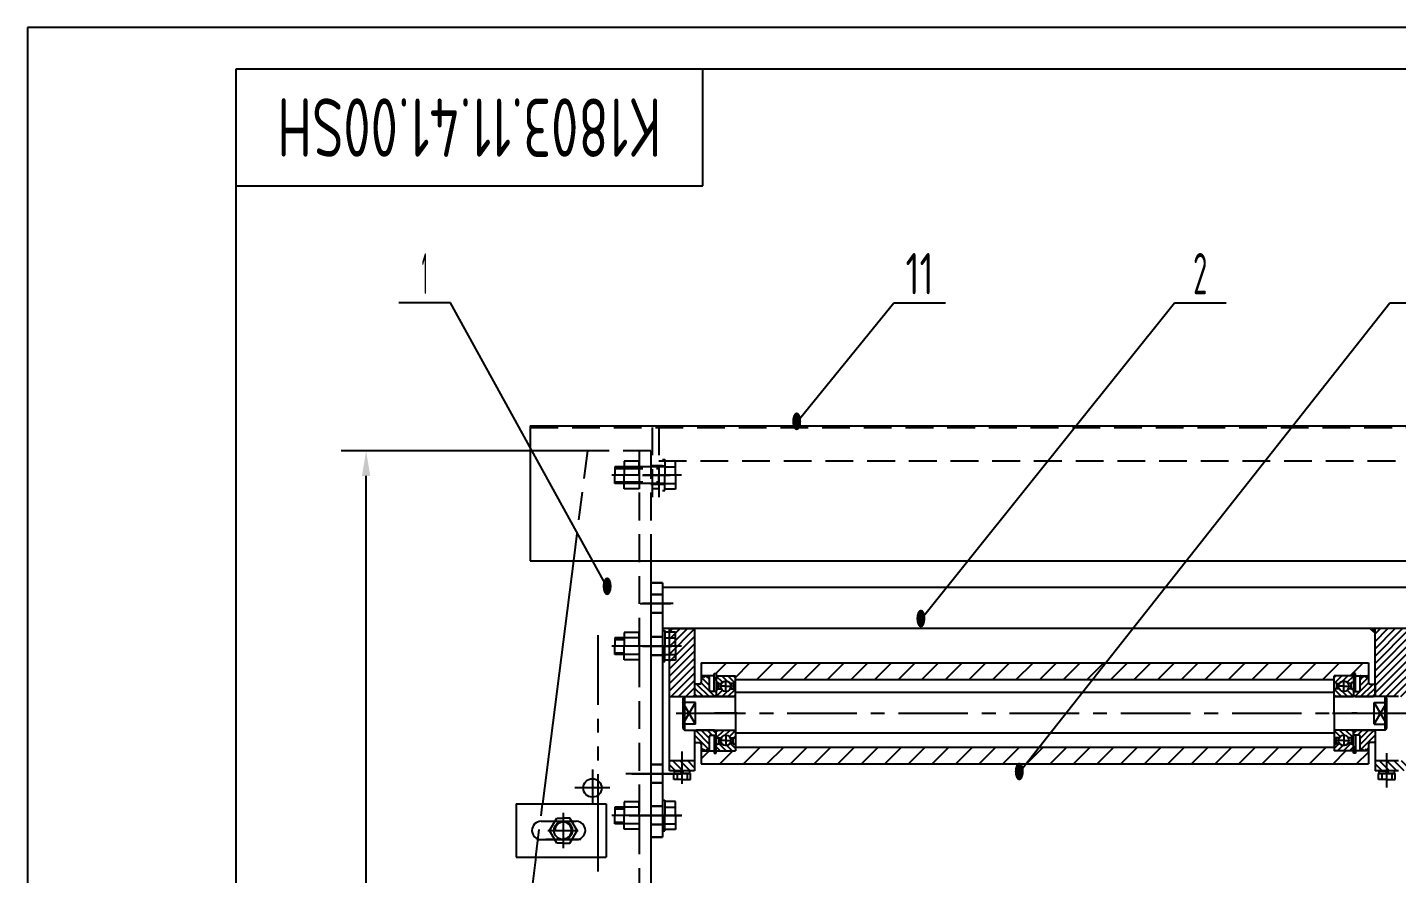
# Model space of a CAD drawing. Extents: x 0 to 4200, y -116 to 2970.
# Drawn here: x 0 to 1642, y 1956 to 2970 of the extents above; entities that cross this region are included whole.
import ezdxf
from ezdxf.enums import TextEntityAlignment as Align

# ---------------------------------------------------------------- set-up
doc = ezdxf.new("R2010")
doc.units = 0
doc.header["$LTSCALE"] = 100
doc.header["$MEASUREMENT"] = 0
for name, pattern in [('F', [0.75, 0.5, -0.25]), ('G', [2, 1.25, -0.25, 0.25, -0.25]), ('K', [2.5, 1.25, -0.25, 0.25, -0.25, 0.25, -0.25])]:
    doc.linetypes.add(name, pattern=pattern)
doc.layers.get('0').update_dxf_attribs({"linetype": 'CONTINUOUS'})
doc.layers.get('DEFPOINTS').update_dxf_attribs({"linetype": 'CONTINUOUS'})
for name, color, linetype in [('01', 7, 'CONTINUOUS'), ('02', 1, 'CONTINUOUS'), ('04', 2, 'F'), ('05', 4, 'G'), ('07', 6, 'K'), ('08', 1, 'CONTINUOUS'), ('10', 1, 'CONTINUOUS'), ('11', 3, 'CONTINUOUS')]:
    doc.layers.add(name, color=color, linetype=linetype)
doc.styles.get("Standard").update_dxf_attribs({"font": 'isocp.shx', "width": 0.707, "bigfont": 'intecad.shx'})
doc.dimstyles.new('INTE', dxfattribs={"dimscale": 10, "dimtxt": 3.5, "dimasz": 3, "dimexe": 3, "dimexo": 0, "dimgap": 1, "dimtad": 1, "dimdec": 3, "dimdsep": 46, "dimtxsty": 'Standard', "dimcen": 0, "dimclrd": 1, "dimclre": 1, "dimclrt": 3, "dimaunit": 1, "dimadec": 0, "dimazin": 0, "dimtfac": 1, "dimtdec": 4, "dimtofl": 0, "dimtmove": 0, "dimatfit": 0, "dimfxl": 0, "dimtzin": 0, "dimarcsym": 0})
pattern_1 = [(45, (84.9896, 101.944), (-4.419417, 4.419417), [])]

# ---------------------------------------------------------------- blocks, each defined once
blk = doc.blocks.new('hfg')
at = {"layer": '01'}
for p, q in [((8074.7, -2121.8), (8074.7, -2110.8)), ((8074.7, -2110.8), (8084.7, -2110.8)), ((8094.7, -2110.8), (8084.7, -2110.8)), ((8094.7, -2121.8), (8094.7, -2110.8)), ((8068.2, -2121.8), (8084.7, -2121.8)), ((8068.2, -2139.8), (8068.2, -2121.8)), ((8074.7, -2139.8), (8074.7, -2121.8)), ((8101.2, -2121.8), (8084.7, -2121.8)), ((8094.7, -2139.8), (8094.7, -2121.8)), ((8101.2, -2139.8), (8101.2, -2121.8)), ((8084.7, -2139.8), (8068.2, -2139.8)), ((8084.7, -2139.8), (8101.2, -2139.8)), ((8066.2, -2167.8), (8066.2, -2170.8)), ((8066.2, -2170.8), (8084.7, -2170.8)), ((8067.9, -2170.8), (8084.7, -2170.8)), ((8067.9, -2183.3), (8067.9, -2170.8)), ((8084.7, -2183.3), (8067.9, -2183.3)), ((8074.7, -2170.8), (8074.7, -2183.3)), ((8103.2, -2170.8), (8084.7, -2170.8)), ((8101.4, -2170.8), (8084.7, -2170.8)), ((8084.7, -2183.3), (8101.4, -2183.3)), ((8094.7, -2170.8), (8094.7, -2183.3)), ((8101.4, -2183.3), (8101.4, -2170.8)), ((8103.2, -2167.8), (8103.2, -2170.8))]:
    blk.add_line(p, q, dxfattribs=at)
at = {"layer": '02'}
for p, q in [((8076.7, -2110.8), (8076.7, -2121.8)), ((8092.7, -2110.8), (8092.7, -2121.8))]:
    blk.add_line(p, q, dxfattribs=at)
at = {"layer": '05'}
for p, q in [((8084.7, -2186.3), (8084.7, -2107.2)), ((8084.7, -2140.8), (8084.7, -2120.7)), ((8084.7, -2165.7), (8084.7, -2172.6))]:
    blk.add_line(p, q, dxfattribs=at)
at = {"layer": '05', "color": 4, "linetype": 'G', "ltscale": 0.2}
blk.add_line((8084.7, -2190.8), (8084.7, -2124.3), dxfattribs=at)
blk = doc.blocks.new('*U115')
at = {"layer": '01'}
for p, q in [((0, 16.5), (-15, 7.8)), ((15, 7.8), (0, 16.5)), ((-15, 7.8), (-15, 0)), ((-15, -7.8), (-15, 0)), ((15, 0), (15, 7.8)), ((15, 0), (15, -7.8)), ((0, -16.5), (-15, -7.8)), ((15, -7.8), (0, -16.5))]:
    blk.add_line(p, q, dxfattribs=at)
at = {"layer": '05'}
for p, q in [((0, -18.3), (0, 17.9)), ((-16.9, 0), (16.3, 0))]:
    blk.add_line(p, q, dxfattribs=at)
blk = doc.blocks.new('*D124')
at = {"layer": '08', "color": 1, "lineweight": -2, "ltscale": 0.666667}
for p, q in [((671.6, 2462.4), (376.2, 2462.4)), ((406.2, 1277.4), (406.2, 2432.4)), ((448.6, 1247.4), (376.2, 1247.4))]:
    blk.add_line(p, q, dxfattribs=at)
at = {"layer": '08', "color": 1, "ltscale": 0.666667}
for points in [[(401.2, 2432.4), (411.2, 2432.4), (406.2, 2462.4)], [(401.2, 1277.4), (411.2, 1277.4), (406.2, 1247.4)]]:
    blk.add_solid(points, dxfattribs=at)
at = {"layer": 'DEFPOINTS', "color": 0, "ltscale": 0.666667}
for p in [(406.2, 2462.4), (671.6, 2462.4), (448.6, 1247.4)]:
    blk.add_point(p, dxfattribs=at)
at = {"layer": '08', "color": 3, "ltscale": 0.666667, "insert": (378.7, 1854.9), "char_height": 35, "attachment_point": 5, "rotation": 90}
blk.add_mtext('1215', dxfattribs=at)
blk = doc.blocks.new('*U147', base_point=(251.96, 168.31))
at = {"layer": '01'}
for p, q in [((251.96, 168.31), (251.96, 182.31)), ((195.96, 168.31), (251.96, 168.31))]:
    blk.add_line(p, q, dxfattribs=at)
blk = doc.blocks.new('*U148')
at = {"layer": '01'}
for points in [[(415, 292), (25, 292)], [(25, 292), (25, 5)]]:
    blk.add_lwpolyline(points, dxfattribs=at)
at = {"layer": '02'}
for points in [[(420, 297), (0, 297)], [(0, 297), (0, 0)]]:
    blk.add_lwpolyline(points, dxfattribs=at)

msp = doc.modelspace()

# ---------------------------------------------------------------- hatches: boundary and pattern name
at = {"layer": '02', "linetype": 'Continuous', "ltscale": 0.666667}
h = msp.add_hatch(dxfattribs=at)
h.set_pattern_fill('ANSI31', color=1, scale=50, style=0)
h.set_pattern_definition(pattern_1)
h.paths.add_polyline_path([(800.0989, 2249.3656), (770.0989, 2249.3656), (770.0989, 2245.206), (777.0989, 2245.206), (777.0989, 2228.441), (777.0989, 2211.676), (770.0989, 2211.676), (770.0989, 2167.8518), (800.0989, 2167.8518)])
h.paths.add_polyline_path([(772.9378, 2228.441), (777.0989, 2228.441), (777.0989, 2238.441), (770.0989, 2238.441), (770.0989, 2228.441), (771.6204, 2228.441)], flags=17)
h.paths.add_polyline_path([(777.0989, 2238.441), (777.0989, 2245.206), (770.0989, 2245.206), (770.0989, 2238.441)], flags=17)
h.paths.add_polyline_path([(770.0989, 2218.441), (777.0989, 2218.441), (777.0989, 2228.441), (770.0989, 2228.441)], flags=17)
h.paths.add_polyline_path([(777.0989, 2211.676), (777.0989, 2218.441), (770.0989, 2218.441), (770.0989, 2211.676)])
h = msp.add_hatch(dxfattribs=at)
h.set_pattern_fill('_USER', color=1, angle=315, style=0, double=1, pattern_type=0)
h.set_pattern_definition([(45, (509.5683, 3829.536), (0.7071068, -0.7071068), []), (315, (509.5683, 3829.536), (-0.7071068, -0.7071068), [])])
h.paths.add_polyline_path([(1610.2359, 2249.3656), (1616.0989, 2249.3656), (1616.0989, 2244.3267)])
h = msp.add_hatch(dxfattribs=at)
h.set_pattern_fill('ANSI31', color=1, scale=50, style=0)
h.set_pattern_definition(pattern_1)
h.paths.add_polyline_path([(1644.0989, 2167.8518), (1672.0989, 2167.8518), (1672.0989, 2249.3656), (1644.0989, 2249.3656)])
h.paths.add_polyline_path([(1616.0989, 2167.8518), (1644.0989, 2167.8518), (1644.0989, 2249.3656), (1616.0989, 2249.3656)])
h = msp.add_hatch(dxfattribs=at)
h.set_pattern_fill('_USER', color=1, scale=20, angle=315, style=0, pattern_type=0)
h.set_pattern_definition([(45, (509.568, 3803.022), (14.14214, -14.14214), [])])
h.paths.add_polyline_path([(808.0989, 2087.3518), (808.0989, 2102.8518), (809.0989, 2102.8518), (823.5989, 2102.8518), (823.5989, 2100.1018), (826.0989, 2100.1018), (826.0989, 2102.8518), (849.0989, 2102.8518), (849.0989, 2107.3518), (1567.0989, 2107.3518), (1567.0989, 2102.8518), (1590.0989, 2102.8518), (1590.0989, 2100.1018), (1592.5989, 2100.1018), (1592.5989, 2102.8518), (1608.0989, 2102.8518), (1608.0989, 2087.3518)])
h.paths.add_polyline_path([(1608.0989, 2208.3518), (1608.0989, 2192.8518), (1607.0989, 2192.8518), (1592.5989, 2192.8518), (1592.5989, 2195.6018), (1590.0989, 2195.6018), (1590.0989, 2192.8518), (1567.0989, 2192.8518), (1567.0989, 2188.3518), (849.0989, 2188.3518), (849.0989, 2192.8518), (826.0989, 2192.8518), (826.0989, 2195.6018), (823.5989, 2195.6018), (823.5989, 2192.8518), (808.0989, 2192.8518), (808.0989, 2208.3518)])
h = msp.add_hatch(dxfattribs=at)
h.set_pattern_fill('_USER', color=1, scale=5, angle=45, style=0, pattern_type=0)
h.set_pattern_definition([(315, (579.1543, 2710.2136), (-3.535534, -3.535534), [])])
edge = h.paths.add_edge_path()
edge.add_line((818.0989, 2120.3518), (818.0989, 2102.8518))
edge.add_line((818.0989, 2102.8518), (817.0989, 2102.8518))
edge.add_line((817.0989, 2102.8518), (815.0989, 2104.8518))
edge.add_line((815.0989, 2104.8518), (813.0989, 2102.8518))
edge.add_line((813.0989, 2102.8518), (811.0989, 2104.8518))
edge.add_line((811.0989, 2104.8518), (809.0989, 2102.8518))
edge.add_line((809.0989, 2102.8518), (808.0989, 2102.8518))
edge.add_line((808.0989, 2102.8518), (808.0989, 2107.3518))
edge.add_line((808.0989, 2107.3518), (808.0989, 2110.8518))
edge.add_ellipse((806.0989, 2110.8518), major_axis=(1.4142, 1.4142), ratio=1, start_angle=315, end_angle=405)
edge.add_line((806.0989, 2112.8518), (801.0989, 2112.8518))
edge.add_line((801.0989, 2112.8518), (800.0989, 2113.8518))
edge.add_line((800.0989, 2113.8518), (800.0989, 2125.8518))
edge.add_line((800.0989, 2125.8518), (802.0989, 2127.8518))
edge.add_line((802.0989, 2127.8518), (824.0989, 2127.8518))
edge.add_line((824.0989, 2127.8518), (826.0989, 2125.8518))
edge.add_line((826.0989, 2125.8518), (826.0989, 2121.8518))
edge.add_line((826.0989, 2121.8518), (819.5989, 2121.8518))
edge.add_ellipse((819.5989, 2120.3518), major_axis=(1.0607, 1.0607), ratio=1, start_angle=45, end_angle=135)
edge = h.paths.add_edge_path()
edge.add_ellipse((819.5989, 2175.3518), major_axis=(1.0607, 1.0607), ratio=1, start_angle=135, end_angle=225)
edge.add_line((819.5989, 2173.8518), (826.0989, 2173.8518))
edge.add_line((826.0989, 2173.8518), (826.0989, 2169.8518))
edge.add_line((826.0989, 2169.8518), (824.0989, 2167.8518))
edge.add_line((824.0989, 2167.8518), (802.0989, 2167.8518))
edge.add_line((802.0989, 2167.8518), (800.0989, 2169.8518))
edge.add_line((800.0989, 2169.8518), (800.0989, 2181.8518))
edge.add_line((800.0989, 2181.8518), (801.0989, 2182.8518))
edge.add_line((801.0989, 2182.8518), (806.0989, 2182.8518))
edge.add_ellipse((806.0989, 2184.8518), major_axis=(-1.4142, 1.4142), ratio=1, start_angle=135, end_angle=225)
edge.add_line((808.0989, 2184.8518), (808.0989, 2192.8518))
edge.add_line((808.0989, 2192.8518), (809.0989, 2192.8518))
edge.add_line((809.0989, 2192.8518), (811.0989, 2190.8518))
edge.add_line((811.0989, 2190.8518), (813.0989, 2192.8518))
edge.add_line((813.0989, 2192.8518), (815.0989, 2190.8518))
edge.add_line((815.0989, 2190.8518), (817.0989, 2192.8518))
edge.add_line((817.0989, 2192.8518), (818.0989, 2192.8518))
edge.add_line((818.0989, 2192.8518), (818.0989, 2175.3518))
h = msp.add_hatch(dxfattribs=at)
h.set_pattern_fill('_USER', color=1, scale=5, angle=45, style=0, pattern_type=0)
h.set_pattern_definition([(315, (509.5683, 3803.022), (-3.535534, -3.535534), [])])
edge = h.paths.add_edge_path()
edge.add_line((843.0115, 2112.2268), (846.4389, 2112.2268))
edge.add_ellipse((847.8389, 2112.2268), major_axis=(0.9899, 0.9899), ratio=1, start_angle=135, end_angle=289.1580672)
edge.add_line((849.0989, 2111.6166), (849.0989, 2102.8518))
edge.add_line((849.0989, 2102.8518), (826.0989, 2102.8518))
edge.add_line((826.0989, 2102.8518), (826.0989, 2111.6166))
edge.add_ellipse((827.3589, 2112.2268), major_axis=(-0.9899, 0.9899), ratio=1, start_angle=70.8419328, end_angle=225)
edge.add_line((828.7589, 2112.2268), (832.1862, 2112.2268))
edge.add_ellipse((837.5989, 2115.3518), major_axis=(-4.4194, 4.4194), ratio=1, start_angle=75, end_angle=195)
edge = h.paths.add_edge_path()
edge.add_line((832.1862, 2183.4768), (828.7589, 2183.4768))
edge.add_ellipse((827.3589, 2183.4768), major_axis=(0.9899, 0.9899), ratio=1, start_angle=315, end_angle=469.1580672)
edge.add_line((826.0989, 2184.0871), (826.0989, 2192.8518))
edge.add_line((826.0989, 2192.8518), (849.0989, 2192.8518))
edge.add_line((849.0989, 2192.8518), (849.0989, 2184.0871))
edge.add_ellipse((847.8389, 2183.4768), major_axis=(-0.9899, 0.9899), ratio=1, start_angle=250.8419328, end_angle=405)
edge.add_line((846.4389, 2183.4768), (843.0115, 2183.4768))
edge.add_ellipse((837.5989, 2180.3518), major_axis=(4.4194, 4.4194), ratio=1, start_angle=345, end_angle=465)
h = msp.add_hatch(dxfattribs=at)
h.set_pattern_fill('_USER', color=1, scale=5, angle=45, style=0, pattern_type=0)
h.set_pattern_definition([(225, (1906.6294, 3803.022), (3.535534, -3.535534), [])])
edge = h.paths.add_edge_path()
edge.add_line((1573.1862, 2112.2268), (1569.7589, 2112.2268))
edge.add_ellipse((1568.3589, 2112.2268), major_axis=(-0.9899, 0.9899), ratio=1, start_angle=70.8419328, end_angle=225, ccw=False)
edge.add_line((1567.0989, 2111.6166), (1567.0989, 2102.8518))
edge.add_line((1567.0989, 2102.8518), (1590.0989, 2102.8518))
edge.add_line((1590.0989, 2102.8518), (1590.0989, 2111.6166))
edge.add_ellipse((1588.8389, 2112.2268), major_axis=(0.9899, 0.9899), ratio=1, start_angle=135, end_angle=289.1580672, ccw=False)
edge.add_line((1587.4389, 2112.2268), (1584.0115, 2112.2268))
edge.add_ellipse((1578.5989, 2115.3518), major_axis=(4.4194, 4.4194), ratio=1, start_angle=165, end_angle=285, ccw=False)
edge = h.paths.add_edge_path()
edge.add_line((1584.0115, 2183.4768), (1587.4389, 2183.4768))
edge.add_ellipse((1588.8389, 2183.4768), major_axis=(0.9899, 0.9899), ratio=1, start_angle=-19.1580672, end_angle=135, ccw=False)
edge.add_line((1590.0989, 2184.0871), (1590.0989, 2192.8518))
edge.add_line((1590.0989, 2192.8518), (1567.0989, 2192.8518))
edge.add_line((1567.0989, 2192.8518), (1567.0989, 2184.0871))
edge.add_ellipse((1568.3589, 2183.4768), major_axis=(-0.9899, 0.9899), ratio=1, start_angle=-135, end_angle=19.1580672, ccw=False)
edge.add_line((1569.7589, 2183.4768), (1573.1862, 2183.4768))
edge.add_ellipse((1578.5989, 2180.3518), major_axis=(-4.4194, 4.4194), ratio=1, start_angle=-105, end_angle=15, ccw=False)
h = msp.add_hatch(dxfattribs=at)
h.set_pattern_fill('_USER', color=1, scale=5, angle=45, style=0, pattern_type=0)
h.set_pattern_definition([(225, (1837.0434, 2710.2136), (3.535534, -3.535534), [])])
edge = h.paths.add_edge_path()
edge.add_line((1598.0989, 2120.3518), (1598.0989, 2102.8518))
edge.add_line((1598.0989, 2102.8518), (1599.0989, 2102.8518))
edge.add_line((1599.0989, 2102.8518), (1601.0989, 2104.8518))
edge.add_line((1601.0989, 2104.8518), (1603.0989, 2102.8518))
edge.add_line((1603.0989, 2102.8518), (1605.0989, 2104.8518))
edge.add_line((1605.0989, 2104.8518), (1607.0989, 2102.8518))
edge.add_line((1607.0989, 2102.8518), (1608.0989, 2102.8518))
edge.add_line((1608.0989, 2102.8518), (1608.0989, 2107.3518))
edge.add_line((1608.0989, 2107.3518), (1608.0989, 2110.8518))
edge.add_ellipse((1610.0989, 2110.8518), major_axis=(-1.4142, 1.4142), ratio=1, start_angle=-45, end_angle=45, ccw=False)
edge.add_line((1610.0989, 2112.8518), (1615.0989, 2112.8518))
edge.add_line((1615.0989, 2112.8518), (1616.0989, 2113.8518))
edge.add_line((1616.0989, 2113.8518), (1616.0989, 2125.8518))
edge.add_line((1616.0989, 2125.8518), (1614.0989, 2127.8518))
edge.add_line((1614.0989, 2127.8518), (1592.0989, 2127.8518))
edge.add_line((1592.0989, 2127.8518), (1590.0989, 2125.8518))
edge.add_line((1590.0989, 2125.8518), (1590.0989, 2121.8518))
edge.add_line((1590.0989, 2121.8518), (1596.5989, 2121.8518))
edge.add_ellipse((1596.5989, 2120.3518), major_axis=(-1.0607, 1.0607), ratio=1, start_angle=225, end_angle=315, ccw=False)
edge = h.paths.add_edge_path()
edge.add_ellipse((1596.5989, 2175.3518), major_axis=(-1.0607, 1.0607), ratio=1, start_angle=135, end_angle=225, ccw=False)
edge.add_line((1596.5989, 2173.8518), (1590.0989, 2173.8518))
edge.add_line((1590.0989, 2173.8518), (1590.0989, 2169.8518))
edge.add_line((1590.0989, 2169.8518), (1592.0989, 2167.8518))
edge.add_line((1592.0989, 2167.8518), (1614.0989, 2167.8518))
edge.add_line((1614.0989, 2167.8518), (1616.0989, 2169.8518))
edge.add_line((1616.0989, 2169.8518), (1616.0989, 2181.8518))
edge.add_line((1616.0989, 2181.8518), (1615.0989, 2182.8518))
edge.add_line((1615.0989, 2182.8518), (1610.0989, 2182.8518))
edge.add_ellipse((1610.0989, 2184.8518), major_axis=(1.4142, 1.4142), ratio=1, start_angle=135, end_angle=225, ccw=False)
edge.add_line((1608.0989, 2184.8518), (1608.0989, 2192.8518))
edge.add_line((1608.0989, 2192.8518), (1607.0989, 2192.8518))
edge.add_line((1607.0989, 2192.8518), (1605.0989, 2190.8518))
edge.add_line((1605.0989, 2190.8518), (1603.0989, 2192.8518))
edge.add_line((1603.0989, 2192.8518), (1601.0989, 2190.8518))
edge.add_line((1601.0989, 2190.8518), (1599.0989, 2192.8518))
edge.add_line((1599.0989, 2192.8518), (1598.0989, 2192.8518))
edge.add_line((1598.0989, 2192.8518), (1598.0989, 2175.3518))
h = msp.add_hatch(dxfattribs=at)
h.set_pattern_fill('_USER', color=1, scale=5, angle=315, style=0, pattern_type=0)
h.set_pattern_definition([(45, (509.5683, 3803.022), (3.535534, -3.535534), [])])
edge = h.paths.add_edge_path()
edge.add_line((832.1862, 2118.4768), (826.0989, 2118.4768))
edge.add_line((826.0989, 2118.4768), (826.0989, 2127.8518))
edge.add_line((826.0989, 2127.8518), (849.0989, 2127.8518))
edge.add_line((849.0989, 2127.8518), (849.0989, 2118.4768))
edge.add_line((849.0989, 2118.4768), (843.0115, 2118.4768))
edge.add_ellipse((837.5989, 2115.3518), major_axis=(-4.4194, 4.4194), ratio=1, start_angle=255, end_angle=375)
edge = h.paths.add_edge_path()
edge.add_line((843.0115, 2177.2268), (849.0989, 2177.2268))
edge.add_line((849.0989, 2177.2268), (849.0989, 2167.8518))
edge.add_line((849.0989, 2167.8518), (826.0989, 2167.8518))
edge.add_line((826.0989, 2167.8518), (826.0989, 2177.2268))
edge.add_line((826.0989, 2177.2268), (832.1862, 2177.2268))
edge.add_ellipse((837.5989, 2180.3518), major_axis=(4.4194, 4.4194), ratio=1, start_angle=165, end_angle=285)
h = msp.add_hatch(dxfattribs=at)
h.set_pattern_fill('_USER', color=1, scale=5, angle=315, style=0, pattern_type=0)
h.set_pattern_definition([(135, (1906.6294, 3803.022), (-3.535534, -3.535534), [])])
edge = h.paths.add_edge_path()
edge.add_line((1584.0115, 2118.4768), (1590.0989, 2118.4768))
edge.add_line((1590.0989, 2118.4768), (1590.0989, 2127.8518))
edge.add_line((1590.0989, 2127.8518), (1567.0989, 2127.8518))
edge.add_line((1567.0989, 2127.8518), (1567.0989, 2118.4768))
edge.add_line((1567.0989, 2118.4768), (1573.1862, 2118.4768))
edge.add_ellipse((1578.5989, 2115.3518), major_axis=(4.4194, 4.4194), ratio=1, start_angle=-15, end_angle=105, ccw=False)
edge = h.paths.add_edge_path()
edge.add_line((1573.1862, 2177.2268), (1567.0989, 2177.2268))
edge.add_line((1567.0989, 2177.2268), (1567.0989, 2167.8518))
edge.add_line((1567.0989, 2167.8518), (1590.0989, 2167.8518))
edge.add_line((1590.0989, 2167.8518), (1590.0989, 2177.2268))
edge.add_line((1590.0989, 2177.2268), (1584.0115, 2177.2268))
edge.add_ellipse((1578.5989, 2180.3518), major_axis=(4.4194, 4.4194), ratio=1, start_angle=165, end_angle=285, ccw=False)
at = {"layer": '02', "ltscale": 0.666667}
h = msp.add_hatch(dxfattribs=at)
h.set_pattern_fill('ANSI31', color=256, scale=50, angle=90, style=0)
h.set_pattern_definition([(135, (84.9896, 101.944), (-4.419417, -4.419417), [])])
h.paths.add_polyline_path([(785.0989, 2078.9582), (785.0989, 2090.9582), (770.0989, 2090.9582), (770.0989, 2078.9582)])
h.paths.add_polyline_path([(785.0989, 2078.9582), (794.2989, 2078.9582), (800.0989, 2078.9582), (800.0989, 2090.9582), (785.0989, 2090.9582)])
h = msp.add_hatch(dxfattribs=at)
h.set_pattern_fill('ANSI31', color=256, scale=50, angle=90, style=0)
h.paths.add_polyline_path([(1630.2816, 2078.9582), (1630.2816, 2090.9582), (1616.0989, 2090.9582), (1616.0989, 2078.9582)])
h.paths.add_polyline_path([(1630.2816, 2078.9582), (1639.4816, 2078.9582), (1644.0989, 2078.9582), (1644.0989, 2090.9582), (1630.2816, 2090.9582)])
h.paths.add_polyline_path([(1644.0989, 2090.9582), (1644.0989, 2078.9582), (1657.9161, 2078.9582), (1657.9161, 2090.9582)])
h.paths.add_polyline_path([(1657.9161, 2078.9582), (1667.1161, 2078.9582), (1672.0989, 2078.9582), (1672.0989, 2090.9582), (1657.9161, 2090.9582)])
at = {"layer": '10', "ltscale": 0.666667}
h = msp.add_hatch(dxfattribs=at)
h.set_pattern_fill('U', color=256, scale=0.5, angle=44.9999992, style=0, pattern_type=0)
h.set_pattern_definition([(315, (823.59886, 2147.8518), (-0.3535534, -0.3535534), [])])
h.paths.add_polyline_path([(823.5989, 2100.1018), (823.5989, 2107.4018), (826.0989, 2107.4018), (826.0989, 2100.1018)])
h = msp.add_hatch(dxfattribs=at)
h.set_pattern_fill('U', color=256, scale=0.5, angle=44.9999992, style=0, pattern_type=0)
h.set_pattern_definition([(225, (1592.59886, 2147.8518), (0.3535534, -0.3535534), [])])
h.paths.add_polyline_path([(1592.5989, 2100.1018), (1592.5989, 2107.4018), (1590.0989, 2107.4018), (1590.0989, 2100.1018)])

# ---------------------------------------------------------------- linework, layer by layer
at = {"ltscale": 0.666667}
for p, q in [((654.8141, 2330.441), (617.8114, 2039.441)), ((747.5989, 2330.441), (747.5989, 1361.441)), ((788.0989, 2167.8518), (788.0989, 2127.8518)), ((800.0989, 2181.8518), (800.0989, 2167.8518)), ((826.0989, 2167.8518), (849.0989, 2167.8518)), ((1590.0989, 2167.8518), (1567.0989, 2167.8518)), ((1616.0989, 2181.8518), (1616.0989, 2167.8518)), ((1628.0989, 2127.8518), (1628.0989, 2167.8518)), ((609.6733, 1975.441), (531.5989, 1361.441))]:
    msp.add_line(p, q, dxfattribs=at)
for centre in [(677.5989, 2058.441), (642.5989, 2007.441), (642.5989, 2007.441)]:
    msp.add_circle(centre, 11, dxfattribs=at)
at = {"layer": '01', "color": 7, "linetype": 'Continuous', "ltscale": 0.666667}
for p, q in [((603.0989, 2492.441), (603.0989, 2330.441)), ((603.0989, 2492.441), (2685.0989, 2492.441)), ((603.0989, 2330.441), (2685.0989, 2330.441)), ((747.5989, 2304.441), (747.5989, 1999.441)), ((747.5989, 2304.441), (747.5989, 1999.441)), ((747.5989, 2304.441), (761.5989, 2304.441)), ((761.5989, 2304.441), (747.5989, 2304.441)), ((761.5989, 2304.441), (761.5989, 1999.441)), ((761.5989, 2304.441), (761.5989, 1999.441)), ((2526.5989, 2298.5148), (761.5989, 2298.5148)), ((2526.5989, 2249.3656), (761.5989, 2249.3656)), ((770.0989, 2249.3656), (800.0989, 2249.3656)), ((770.0989, 2249.3656), (800.0989, 2249.3656)), ((1616.0989, 2244.3267), (1610.2359, 2249.3656)), ((1616.0989, 2167.8518), (1616.0989, 2249.3656)), ((808.0989, 2208.3518), (1608.0989, 2208.3518)), ((849.0989, 2188.3518), (1567.0989, 2188.3518)), ((786.0989, 2165.8518), (786.0989, 2129.8518)), ((1630.0989, 2129.8518), (1630.0989, 2165.8518)), ((846.4389, 2112.2268), (846.4389, 2117.4352)), ((849.0989, 2107.3518), (1567.0989, 2107.3518)), ((1569.7589, 2112.2268), (1569.7589, 2117.4352)), ((800.0989, 2090.9582), (770.0989, 2090.9582)), ((808.0989, 2087.3518), (1608.0989, 2087.3518)), ((1644.0989, 2090.9582), (1616.0989, 2090.9582)), ((800.0989, 2078.9582), (770.0989, 2078.9582)), ((1644.0989, 2078.9582), (1616.0989, 2078.9582)), ((616.0989, 2018.441), (658.0989, 2018.441)), ((616.0989, 1996.441), (658.0989, 1996.441)), ((663.5989, 1996.441), (621.5989, 1996.441)), ((747.5989, 1999.441), (761.5989, 1999.441)), ((761.5989, 1999.441), (747.5989, 1999.441))]:
    msp.add_line(p, q, dxfattribs=at)
at = {"layer": '01', "ltscale": 0.666667}
for p, q in [((715.5989, 2238.441), (704.5989, 2238.441)), ((704.5989, 2238.441), (704.5989, 2228.441)), ((715.5989, 2244.916), (715.5989, 2228.441)), ((733.5989, 2244.916), (715.5989, 2244.916)), ((733.5989, 2238.441), (715.5989, 2238.441)), ((733.5989, 2228.441), (733.5989, 2244.916)), ((770.0989, 2078.9582), (770.0989, 2249.3656)), ((800.0989, 2249.3656), (800.0989, 2167.8518)), ((704.5989, 2218.441), (704.5989, 2228.441)), ((715.5989, 2218.441), (704.5989, 2218.441)), ((715.5989, 2211.966), (715.5989, 2228.441)), ((733.5989, 2218.441), (715.5989, 2218.441)), ((733.5989, 2228.441), (733.5989, 2211.966)), ((733.5989, 2211.966), (715.5989, 2211.966)), ((808.0989, 2208.3518), (808.0989, 2190.3518)), ((1608.0989, 2208.3518), (1608.0989, 2190.3518)), ((823.6009, 2192.8518), (808.0989, 2192.8518)), ((808.0989, 2192.8518), (808.0989, 2184.8518)), ((808.0989, 2192.8518), (809.0989, 2192.8518)), ((811.0989, 2190.8518), (809.0989, 2192.8518)), ((811.0989, 2190.8518), (813.0989, 2192.8518)), ((815.0989, 2190.8518), (813.0989, 2192.8518)), ((815.0989, 2190.8518), (817.0989, 2192.8518)), ((817.0989, 2192.8518), (818.0989, 2192.8518)), ((818.0989, 2175.3518), (818.0989, 2192.8518)), ((823.5989, 2173.8518), (823.5989, 2195.6018)), ((823.5989, 2195.6018), (826.0989, 2195.6018)), ((823.5989, 2190.7108), (826.0989, 2190.7108)), ((823.5989, 2188.3018), (826.0989, 2188.3018)), ((826.0989, 2195.6018), (826.0989, 2167.8518)), ((826.0989, 2192.8518), (826.0989, 2167.8518)), ((826.0989, 2192.8518), (849.0989, 2192.8518)), ((849.0989, 2147.8518), (849.0989, 2192.8518)), ((1567.0989, 2147.8518), (1567.0989, 2192.8518)), ((1590.0989, 2192.8518), (1567.0989, 2192.8518)), ((1590.0989, 2195.6018), (1590.0989, 2167.8518)), ((1592.5989, 2195.6018), (1590.0989, 2195.6018)), ((1590.0989, 2192.8518), (1590.0989, 2167.8518)), ((1592.5989, 2190.7108), (1590.0989, 2190.7108)), ((1592.5989, 2188.3018), (1590.0989, 2188.3018)), ((1592.5969, 2192.8518), (1608.0989, 2192.8518)), ((1592.5989, 2173.8518), (1592.5989, 2195.6018)), ((1598.0989, 2175.3518), (1598.0989, 2192.8518)), ((1599.0989, 2192.8518), (1598.0989, 2192.8518)), ((1601.0989, 2190.8518), (1599.0989, 2192.8518)), ((1601.0989, 2190.8518), (1603.0989, 2192.8518)), ((1605.0989, 2190.8518), (1603.0989, 2192.8518)), ((1605.0989, 2190.8518), (1607.0989, 2192.8518)), ((1608.0989, 2192.8518), (1607.0989, 2192.8518)), ((1608.0989, 2192.8518), (1608.0989, 2184.8518)), ((770.0989, 2167.8518), (826.0989, 2167.8518)), ((788.0989, 2167.8518), (786.0989, 2165.8518)), ((800.0989, 2181.8518), (801.0989, 2182.8518)), ((802.0989, 2167.8518), (800.0989, 2169.8518)), ((806.0989, 2182.8518), (801.0989, 2182.8518)), ((824.0989, 2167.8518), (802.0989, 2167.8518)), ((826.0989, 2173.8518), (819.5989, 2173.8518)), ((824.0989, 2167.8518), (826.0989, 2169.8518)), ((826.0989, 2177.2268), (832.1862, 2177.2268)), ((849.0989, 2167.8518), (826.0989, 2167.8518)), ((828.7589, 2178.2685), (828.7589, 2183.4768)), ((828.7589, 2183.4768), (832.1862, 2183.4768)), ((846.4389, 2183.4768), (843.0116, 2183.4768)), ((843.0116, 2177.2268), (849.0989, 2177.2268)), ((846.4389, 2183.4768), (846.4389, 2178.2685)), ((849.0989, 2173.3518), (1567.0989, 2173.3518)), ((1573.1861, 2177.2268), (1567.0989, 2177.2268)), ((1567.0989, 2167.8518), (1590.0989, 2167.8518)), ((1569.7589, 2183.4768), (1569.7589, 2178.2685)), ((1569.7589, 2183.4768), (1573.1861, 2183.4768)), ((1587.4389, 2183.4768), (1584.0115, 2183.4768)), ((1590.0989, 2177.2268), (1584.0115, 2177.2268)), ((1587.4389, 2178.2685), (1587.4389, 2183.4768)), ((1590.0989, 2173.8518), (1596.5989, 2173.8518)), ((1592.0989, 2167.8518), (1590.0989, 2169.8518)), ((1644.0989, 2167.8518), (1590.0989, 2167.8518)), ((1592.0989, 2167.8518), (1614.0989, 2167.8518)), ((1610.0989, 2182.8518), (1615.0989, 2182.8518)), ((1614.0989, 2167.8518), (1616.0989, 2169.8518)), ((1616.0989, 2181.8518), (1615.0989, 2182.8518)), ((1630.0989, 2165.8518), (1628.0989, 2167.8518)), ((849.0989, 2147.8518), (849.0989, 2102.8518)), ((1567.0989, 2147.8518), (1567.0989, 2102.8518)), ((786.0989, 2129.8518), (788.0989, 2127.8518)), ((788.0989, 2127.8518), (826.0989, 2127.8518)), ((800.0989, 2127.8518), (800.0989, 2078.9582)), ((802.0989, 2127.8518), (800.0989, 2125.8518)), ((824.0989, 2127.8518), (802.0989, 2127.8518)), ((818.0989, 2102.8518), (818.0989, 2120.3518)), ((819.5989, 2121.8518), (826.0989, 2121.8518)), ((823.5989, 2121.8518), (823.5989, 2100.1018)), ((824.0989, 2127.8518), (826.0989, 2125.8518)), ((826.0989, 2100.1018), (826.0989, 2127.8518)), ((826.0989, 2127.8518), (849.0989, 2127.8518)), ((826.0989, 2127.8518), (849.0989, 2127.8518)), ((826.0989, 2118.4768), (832.1862, 2118.4768)), ((843.0116, 2118.4768), (849.0989, 2118.4768)), ((849.0989, 2124.3518), (1567.0989, 2124.3518)), ((1590.0989, 2127.8518), (1567.0989, 2127.8518)), ((1590.0989, 2127.8518), (1567.0989, 2127.8518)), ((1573.1861, 2118.4768), (1567.0989, 2118.4768)), ((1590.0989, 2118.4768), (1584.0115, 2118.4768)), ((1590.0989, 2100.1018), (1590.0989, 2127.8518)), ((1628.0989, 2127.8518), (1590.0989, 2127.8518)), ((1592.0989, 2127.8518), (1590.0989, 2125.8518)), ((1596.5989, 2121.8518), (1590.0989, 2121.8518)), ((1592.0989, 2127.8518), (1614.0989, 2127.8518)), ((1592.5989, 2121.8518), (1592.5989, 2100.1018)), ((1598.0989, 2102.8518), (1598.0989, 2120.3518)), ((1614.0989, 2127.8518), (1616.0989, 2125.8518)), ((1616.0989, 2127.8518), (1616.0989, 2113.8518)), ((1628.0989, 2127.8518), (1630.0989, 2129.8518)), ((800.0989, 2113.8518), (801.0989, 2112.8518)), ((801.0989, 2112.8518), (806.0989, 2112.8518)), ((808.0989, 2110.8518), (808.0989, 2102.8518)), ((808.0989, 2107.3518), (808.0989, 2087.3518)), ((808.0989, 2102.8518), (823.5989, 2102.8518)), ((808.0989, 2102.8518), (809.0989, 2102.8518)), ((811.0989, 2104.8518), (809.0989, 2102.8518)), ((811.0989, 2104.8518), (813.0989, 2102.8518)), ((815.0989, 2104.8518), (813.0989, 2102.8518)), ((815.0989, 2104.8518), (817.0989, 2102.8518)), ((817.0989, 2102.8518), (818.0989, 2102.8518)), ((823.5989, 2107.4018), (826.0989, 2107.4018)), ((826.0989, 2102.8518), (849.0989, 2102.8518)), ((828.7589, 2117.4352), (828.7589, 2112.2268)), ((828.7589, 2112.2268), (832.1862, 2112.2268)), ((846.4389, 2112.2268), (843.0116, 2112.2268)), ((1590.0989, 2102.8518), (1567.0989, 2102.8518)), ((1569.7589, 2112.2268), (1573.1861, 2112.2268)), ((1587.4389, 2112.2268), (1584.0115, 2112.2268)), ((1587.4389, 2117.4352), (1587.4389, 2112.2268)), ((1592.5989, 2107.4018), (1590.0989, 2107.4018)), ((1608.0989, 2102.8518), (1592.5989, 2102.8518)), ((1599.0989, 2102.8518), (1598.0989, 2102.8518)), ((1601.0989, 2104.8518), (1599.0989, 2102.8518)), ((1601.0989, 2104.8518), (1603.0989, 2102.8518)), ((1605.0989, 2104.8518), (1603.0989, 2102.8518)), ((1605.0989, 2104.8518), (1607.0989, 2102.8518)), ((1608.0989, 2102.8518), (1607.0989, 2102.8518)), ((1608.0989, 2110.8518), (1608.0989, 2102.8518)), ((1608.0989, 2107.3518), (1608.0989, 2087.3518)), ((1615.0989, 2112.8518), (1610.0989, 2112.8518)), ((1616.0989, 2113.8518), (1615.0989, 2112.8518)), ((1616.0989, 2113.8518), (1616.0989, 2078.9582)), ((823.5989, 2100.1018), (826.0989, 2100.1018)), ((1592.5989, 2100.1018), (1590.0989, 2100.1018)), ((775.0839, 2075.8582), (785.0989, 2075.8582)), ((775.0839, 2068.3582), (775.0839, 2075.8582)), ((775.8989, 2078.9582), (785.0989, 2078.9582)), ((775.8989, 2075.8582), (775.8989, 2078.9582)), ((785.0989, 2075.8582), (775.8989, 2075.8582)), ((779.0989, 2075.8582), (779.0989, 2068.3582)), ((785.0989, 2075.8582), (783.3091, 2078.9582)), ((794.2989, 2078.9582), (785.0989, 2078.9582)), ((785.0989, 2078.9582), (786.8886, 2075.8582)), ((785.0989, 2075.8582), (794.2989, 2075.8582)), ((795.1139, 2075.8582), (785.0989, 2075.8582)), ((791.0989, 2075.8582), (791.0989, 2068.3582)), ((794.2989, 2075.8582), (794.2989, 2078.9582)), ((795.1139, 2068.3582), (795.1139, 2075.8582)), ((1620.2666, 2075.8582), (1630.2816, 2075.8582)), ((1620.2666, 2068.3582), (1620.2666, 2075.8582)), ((1621.0816, 2078.9582), (1630.2816, 2078.9582)), ((1621.0816, 2075.8582), (1621.0816, 2078.9582)), ((1630.2816, 2075.8582), (1621.0816, 2075.8582)), ((1624.2816, 2075.8582), (1624.2816, 2068.3582)), ((1630.2816, 2078.9582), (1628.4918, 2075.8582)), ((1639.4816, 2078.9582), (1630.2816, 2078.9582)), ((1630.2816, 2075.8582), (1632.0714, 2078.9582)), ((1630.2816, 2075.8582), (1639.4816, 2075.8582)), ((1640.2966, 2075.8582), (1630.2816, 2075.8582)), ((1636.2816, 2075.8582), (1636.2816, 2068.3582)), ((1639.4816, 2075.8582), (1639.4816, 2078.9582)), ((1640.2966, 2068.3582), (1640.2966, 2075.8582)), ((785.0989, 2068.3582), (775.0839, 2068.3582)), ((785.0989, 2068.3582), (795.1139, 2068.3582)), ((1630.2816, 2068.3582), (1620.2666, 2068.3582)), ((1630.2816, 2068.3582), (1640.2966, 2068.3582)), ((586.0989, 2039.441), (586.0989, 1975.441)), ((586.0989, 2039.441), (694.0989, 2039.441)), ((684.0989, 2039.441), (684.0989, 1975.441)), ((694.0989, 2039.441), (694.0989, 1975.441)), ((586.0989, 1975.441), (694.0989, 1975.441))]:
    msp.add_line(p, q, dxfattribs=at)
for centre in [(837.5989, 2180.3518), (1578.5989, 2180.3518), (837.5989, 2115.3518), (1578.5989, 2115.3518)]:
    msp.add_circle(centre, 6.25, dxfattribs=at)
for centre, radius, start, end in [((806.0989, 2184.8518), 2, 270, 0), ((827.3589, 2183.4768), 1.4, 0, 154.1580672), ((847.8389, 2183.4768), 1.4, 25.8419328, 180), ((1568.3589, 2183.4768), 1.4, 0, 154.1580672), ((1588.8389, 2183.4768), 1.4, 25.8419328, 180), ((1610.0989, 2184.8518), 2, 180, 270), ((819.5989, 2175.3518), 1.5, 180, 270), ((1596.5989, 2175.3518), 1.5, 270, 0), ((819.5989, 2120.3518), 1.5, 90, 180), ((1596.5989, 2120.3518), 1.5, 0, 90), ((806.0989, 2110.8518), 2, 0, 90), ((827.3589, 2112.2268), 1.4, 205.8419328, 0), ((847.8389, 2112.2268), 1.4, 180, 334.1580672), ((1568.3589, 2112.2268), 1.4, 205.8419328, 0), ((1588.8389, 2112.2268), 1.4, 180, 334.1580672), ((1610.0989, 2110.8518), 2, 90, 180), ((616.0989, 2007.441), 11, 90, 270), ((658.0989, 2007.441), 11, 270, 90)]:
    msp.add_arc(centre, radius, start, end, dxfattribs=at)
at = {"layer": '02', "ltscale": 0.666667}
for p, q in [((507.421, 2640.0395), (445.421, 2640.0395)), ((695.2406, 2299.0953), (507.421, 2640.0395)), ((922.5482, 2496.7804), (1038.8721, 2640.0395)), ((1038.8721, 2640.0395), (1100.8721, 2640.0395)), ((1071.4644, 2260.454), (1375.4578, 2640.0395)), ((1189.476, 2077.1186), (1633.8301, 2640.0395)), ((1375.4578, 2640.0395), (1437.4578, 2640.0395)), ((1633.8301, 2640.0395), (1695.8301, 2640.0395)), ((704.5989, 2236.441), (715.5989, 2236.441)), ((704.5989, 2220.441), (715.5989, 2220.441))]:
    msp.add_line(p, q, dxfattribs=at)
at = {"layer": '02', "color": 1, "linetype": 'Continuous', "ltscale": 0.666667}
msp.add_arc((642.5989, 2007.441), 10, 270, 180, dxfattribs=at)
at = {"layer": '04', "color": 2, "linetype": 'F', "ltscale": 0.666667}
for p, q in [((603.0989, 2490.441), (2685.0989, 2490.441)), ((749.0989, 2490.441), (749.0989, 2398.441)), ((757.0989, 2490.441), (757.0989, 2398.441)), ((671.5989, 2462.441), (654.8141, 2330.441)), ((747.5989, 2462.441), (671.5989, 2462.441)), ((715.5989, 2449.916), (715.5989, 2433.441)), ((733.5989, 2449.916), (715.5989, 2449.916)), ((733.5989, 2462.441), (733.5989, 1361.441)), ((733.5989, 2433.441), (733.5989, 2449.916)), ((747.5989, 2462.441), (747.5989, 2330.441)), ((757.0989, 2450.441), (2531.0989, 2450.441)), ((761.5989, 2451.941), (764.5989, 2451.941)), ((764.5989, 2451.941), (764.5989, 2433.441)), ((764.5989, 2450.206), (764.5989, 2433.441)), ((777.0989, 2450.206), (764.5989, 2450.206)), ((777.0989, 2433.441), (777.0989, 2450.206)), ((780.1639, 2433.441), (701.05, 2433.441)), ((764.5989, 2443.441), (704.5989, 2443.441)), ((704.5989, 2443.441), (704.5989, 2433.441)), ((704.5989, 2441.441), (757.0989, 2441.441)), ((704.5989, 2423.441), (704.5989, 2433.441)), ((734.6505, 2433.441), (714.5472, 2433.441)), ((733.5989, 2443.441), (715.5989, 2443.441)), ((715.5989, 2416.966), (715.5989, 2433.441)), ((784.5828, 2433.441), (718.0752, 2433.441)), ((733.5989, 2433.441), (733.5989, 2416.966)), ((771.6204, 2433.441), (736.2599, 2433.441)), ((737.5773, 2433.441), (772.9378, 2433.441)), ((761.5989, 2444.441), (747.5989, 2444.441)), ((747.5989, 2444.441), (761.5989, 2444.441)), ((757.0989, 2443.441), (757.0989, 2433.441)), ((757.0989, 2423.441), (757.0989, 2433.441)), ((759.5467, 2433.441), (766.4105, 2433.441)), ((761.5989, 2444.441), (764.5989, 2444.441)), ((764.5989, 2443.441), (777.0989, 2443.441)), ((764.5989, 2414.941), (764.5989, 2433.441)), ((764.5989, 2416.676), (764.5989, 2433.441)), ((777.0989, 2433.441), (777.0989, 2416.676)), ((704.5989, 2425.441), (757.0989, 2425.441)), ((764.5989, 2423.441), (704.5989, 2423.441)), ((733.5989, 2423.441), (715.5989, 2423.441)), ((733.5989, 2416.966), (715.5989, 2416.966)), ((761.5989, 2422.441), (747.5989, 2422.441)), ((747.5989, 2422.441), (761.5989, 2422.441)), ((749.0989, 2417.441), (757.0989, 2417.441)), ((761.5989, 2422.441), (764.5989, 2422.441)), ((761.5989, 2414.941), (764.5989, 2414.941)), ((764.5989, 2423.441), (777.0989, 2423.441)), ((777.0989, 2416.676), (764.5989, 2416.676)), ((761.5989, 2246.941), (764.5989, 2246.941)), ((764.5989, 2246.941), (764.5989, 2228.441)), ((764.5989, 2245.206), (764.5989, 2228.441)), ((777.0989, 2245.206), (764.5989, 2245.206)), ((764.5989, 2238.441), (777.0989, 2238.441)), ((777.0989, 2228.441), (777.0989, 2245.206)), ((759.5467, 2228.441), (766.4105, 2228.441)), ((764.5989, 2209.941), (764.5989, 2228.441)), ((764.5989, 2211.676), (764.5989, 2228.441)), ((764.5989, 2218.441), (777.0989, 2218.441)), ((777.0989, 2228.441), (777.0989, 2211.676)), ((761.5989, 2209.941), (764.5989, 2209.941)), ((777.0989, 2211.676), (764.5989, 2211.676)), ((801.0989, 2160.6971), (786.0989, 2160.6971)), ((801.0989, 2135.0066), (786.0989, 2160.6971)), ((786.0989, 2135.0066), (801.0989, 2160.6971)), ((801.0989, 2135.0066), (801.0989, 2160.6971)), ((1615.0989, 2160.6971), (1630.0989, 2160.6971)), ((1630.0989, 2135.0066), (1615.0989, 2160.6971)), ((1615.0989, 2135.0066), (1630.0989, 2160.6971)), ((1615.0989, 2135.0066), (1615.0989, 2160.6971)), ((801.0989, 2135.0066), (786.0989, 2135.0066)), ((1615.0989, 2135.0066), (1630.0989, 2135.0066)), ((747.5989, 2086.441), (761.5989, 2086.441)), ((761.5989, 2086.441), (747.5989, 2086.441)), ((747.5989, 2064.441), (761.5989, 2064.441)), ((761.5989, 2064.441), (747.5989, 2064.441)), ((747.5989, 2036.441), (761.5989, 2036.441)), ((761.5989, 2036.441), (747.5989, 2036.441)), ((747.5989, 2014.441), (761.5989, 2014.441)), ((761.5989, 2014.441), (747.5989, 2014.441))]:
    msp.add_line(p, q, dxfattribs=at)
at = {"layer": '04', "ltscale": 0.666667}
for p, q in [((747.5989, 2290.441), (761.5989, 2290.441)), ((761.5989, 2290.441), (747.5989, 2290.441)), ((747.5989, 2268.441), (761.5989, 2268.441)), ((761.5989, 2268.441), (747.5989, 2268.441)), ((747.5989, 2239.441), (761.5989, 2239.441)), ((761.5989, 2239.441), (747.5989, 2239.441)), ((747.5989, 2217.441), (761.5989, 2217.441)), ((761.5989, 2217.441), (747.5989, 2217.441)), ((609.6733, 1975.441), (617.8114, 2039.441))]:
    msp.add_line(p, q, dxfattribs=at)
at = {"layer": '05', "ltscale": 0.666667}
for p, q in [((734.9253, 2279.441), (771.4656, 2279.441)), ((774.2724, 2279.441), (737.7321, 2279.441)), ((780.1639, 2228.441), (701.05, 2228.441)), ((734.6505, 2228.441), (714.5472, 2228.441)), ((771.6204, 2228.441), (736.2599, 2228.441)), ((737.5773, 2228.441), (772.9378, 2228.441)), ((837.5989, 2173.5045), (837.5989, 2187.14)), ((1578.5989, 2173.5045), (1578.5989, 2187.14)), ((837.5989, 2180.3518), (830.9087, 2180.3518)), ((837.5989, 2180.3518), (844.289, 2180.3518)), ((1578.5989, 2180.3518), (1571.9087, 2180.3518)), ((1578.5989, 2180.3518), (1585.289, 2180.3518)), ((821.6648, 2147.8518), (827.8906, 2147.8518)), ((851.0989, 2147.8518), (824.0989, 2147.8518)), ((1565.0989, 2147.8518), (1592.0989, 2147.8518)), ((1594.5329, 2147.8518), (1588.3071, 2147.8518)), ((837.5989, 2122.1991), (837.5989, 2108.5636)), ((1578.5989, 2122.1991), (1578.5989, 2108.5636)), ((785.0989, 2063.5344), (785.0989, 2101.9052)), ((837.5989, 2115.3518), (830.9087, 2115.3518)), ((837.5989, 2115.3518), (844.289, 2115.3518)), ((1578.5989, 2115.3518), (1571.9087, 2115.3518)), ((1578.5989, 2115.3518), (1585.289, 2115.3518)), ((1630.2816, 2058.7541), (1630.2816, 2100.097)), ((677.5989, 2080.6028), (677.5989, 2039.5898)), ((698.5815, 2058.441), (656.5942, 2058.441)), ((642.5989, 2028.6321), (642.5989, 1986.0537))]:
    msp.add_line(p, q, dxfattribs=at)
at = {"layer": '05', "color": 4, "linetype": 'G', "ltscale": 0.666667}
for p, q in [((784.5828, 2228.441), (718.0752, 2228.441)), ((777.9323, 2147.8518), (2509.7367, 2147.8518)), ((782.2013, 2075.441), (717.6869, 2075.441)), ((724.8856, 2075.441), (785.5477, 2075.441)), ((783.5179, 2025.441), (716.3703, 2025.441)), ((721.7479, 2025.441), (784.5018, 2025.441))]:
    msp.add_line(p, q, dxfattribs=at)
at = {"layer": '07', "color": 6, "linetype": 'K', "ltscale": 0.666667}
msp.add_line((684.0989, 2241.441), (684.0989, 1173.3801), dxfattribs=at)

# ---------------------------------------------------------------- block references
at = {"layer": '02', "xscale": 10, "yscale": 10, "zscale": 10}
msp.add_blockref('*U148', (0, 0), dxfattribs=at)
at = {"layer": '02', "ltscale": 0.666667, "xscale": -1, "rotation": 90}
msp.add_blockref('hfg', (-1406.183, 10110.1188), dxfattribs=at)
at = {"layer": '02', "ltscale": 0.666667, "rotation": 270}
msp.add_blockref('*U115', (642.5989, 2007.3429), dxfattribs=at)
msp.add_blockref('*U115', (642.5989, 2007.3429), dxfattribs=at)
at = {"layer": '04', "xscale": 10, "yscale": 10, "zscale": 10}
msp.add_blockref('*U147', (810, 2780), dxfattribs=at)

# ---------------------------------------------------------------- texts
at = {"layer": '02', "ltscale": 0.666667, "width": 0.605172}
for p, p2 in [((916.5482, 2486.7804), (928.5482, 2486.7804)), ((689.2406, 2289.0953), (701.2406, 2289.0953)), ((1065.4644, 2250.454), (1077.4644, 2250.454)), ((1183.476, 2067.1186), (1195.476, 2067.1186))]:
    msp.add_text('\\M+5A1F1', height=20, dxfattribs=at).set_placement(p, p2, align=Align.FIT)
at = {"layer": '11', "width": 0.695784}
msp.add_text('K1803.11.41.00SH', height=70, rotation=180, dxfattribs=at).set_placement((760.2522, 2885), (299.7478, 2885), align=Align.FIT)
at = {"layer": '11', "ltscale": 0.666667}
for s, height, width, p, p2 in [('1', 49.4975, 0.404, (472.9215, 2650.0395), (479.9205, 2650.0395)), ('11', 49.49747, 0.798543, (1053.0736, 2650.0395), (1086.6706, 2650.0395)), ('2', 49.4975, 0.562593, (1397.9636, 2650.0395), (1414.9519, 2650.0395))]:
    msp.add_text(s, height=height, dxfattribs=dict(at, width=width)).set_placement(p, p2, align=Align.FIT)

# ---------------------------------------------------------------- dimensions: what is measured, and where the dimension line sits
at = {"layer": '08', "ltscale": 0.666667}
dim = msp.add_linear_dim(base=(406.1982, 2462.441), p1=(448.5989, 1247.441), p2=(671.5989, 2462.441), angle=90, dimstyle='INTE', dxfattribs=at)
dim.commit()
dim.dimension.update_dxf_attribs({"geometry": '*D124', "text_midpoint": (378.6947, 1854.941)})

doc.saveas('drawing.dxf')
